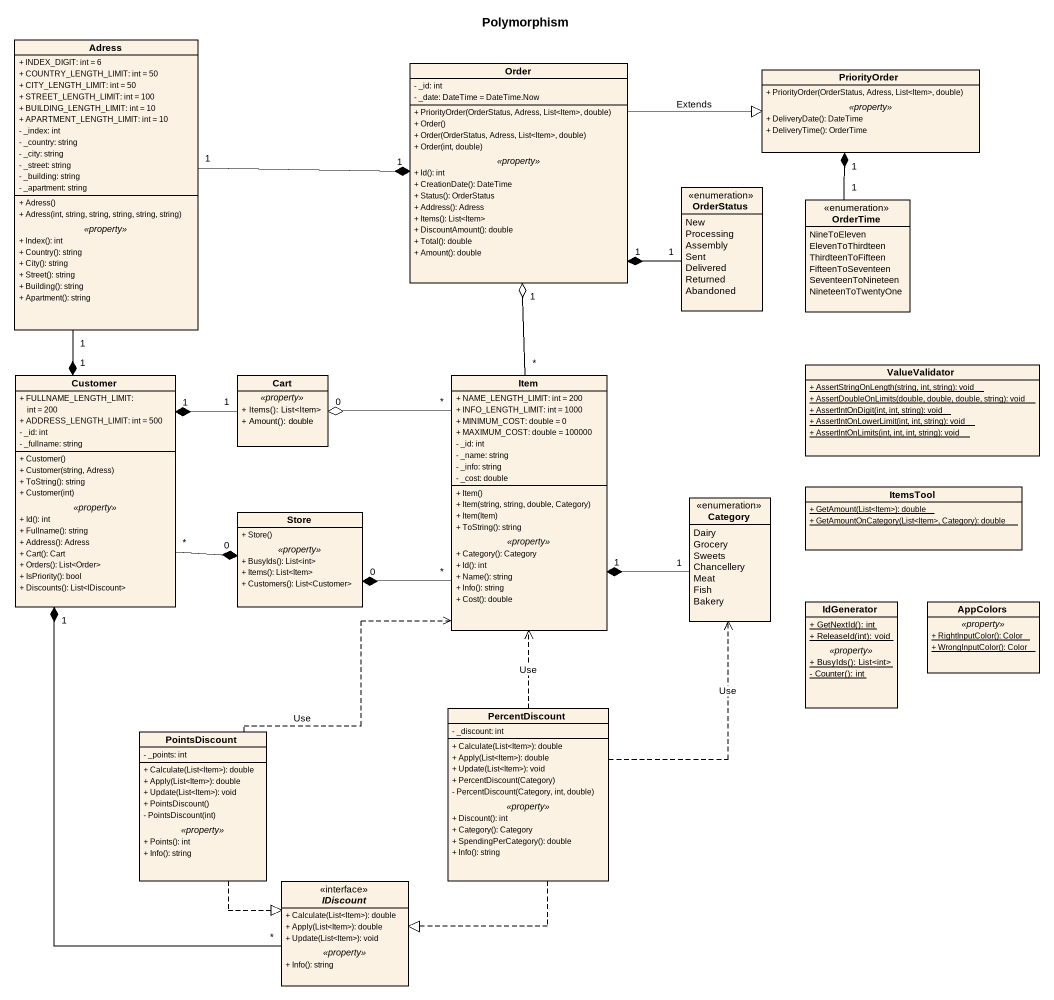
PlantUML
@startuml
title Polymorphism
hide circle
hide empty members
skinparam classAttributeIconSize 0
class Adress {
  + INDEX_DIGIT: int = 6
  + COUNTRY_LENGTH_LIMIT: int = 50
  + CITY_LENGTH_LIMIT: int = 50
  + STREET_LENGTH_LIMIT: int = 100
  + BUILDING_LENGTH_LIMIT: int = 10
  + APARTMENT_LENGTH_LIMIT: int = 10
  - _index: int
  - _country: string
  - _city: string
  - _street: string
  - _building: string
  - _apartment: string
  --
  + Adress()
  + Adress(int, string, string, string, string, string)
  .. <<property>> ..
  + Index(): int
  + Country(): string
  + City(): string
  + Street(): string
  + Building(): string
  + Apartment(): string
}
class Order {
  - _id: int
  - _date: DateTime = DateTime.Now
  --
  + PriorityOrder(OrderStatus, Adress, List<Item>, double)
  + Order()
  + Order(OrderStatus, Adress, List<Item>, double)
  + Order(int, double)
  .. <<property>> ..
  + Id(): int
  + CreationDate(): DateTime
  + Status(): OrderStatus
  + Address(): Adress
  + Items(): List<Item>
  + DiscountAmount(): double
  + Total(): double
  + Amount(): double
}
class PriorityOrder {
  + PriorityOrder(OrderStatus, Adress, List<Item>, double)
  .. <<property>> ..
  + DeliveryDate(): DateTime
  + DeliveryTime(): OrderTime
}
enum OrderStatus {
  New
  Processing
  Assembly
  Sent
  Delivered
  Returned
  Abandoned
}
enum OrderTime {
  NineToEleven
  ElevenToThirdteen
  ThirdteenToFifteen
  FifteenToSeventeen
  SeventeenToNineteen
  NineteenToTwentyOne
}
class Customer {
  + FULLNAME_LENGTH_LIMIT: int = 200
  + ADDRESS_LENGTH_LIMIT: int = 500
  - _id: int
  - _fullname: string
  --
  + Customer()
  + Customer(string, Adress)
  + ToString(): string
  + Customer(int)
  .. <<property>> ..
  + Id(): int
  + Fullname(): string
  + Address(): Adress
  + Cart(): Cart
  + Orders(): List<Order>
  + IsPriority(): bool
  + Discounts(): List<IDiscount>
}
class Cart {
  .. <<property>> ..
  + Items(): List<Item>
  + Amount(): double
}
class Item {
  + NAME_LENGTH_LIMIT: int = 200
  + INFO_LENGTH_LIMIT: int = 1000
  + MINIMUM_COST: double = 0
  + MAXIMUM_COST: double = 100000
  - _id: int
  - _name: string
  - _info: string
  - _cost: double
  --
  + Item()
  + Item(string, string, double, Category)
  + Item(Item)
  + ToString(): string
  .. <<property>> ..
  + Category(): Category
  + Id(): int
  + Name(): string
  + Info(): string
  + Cost(): double
}
class ValueValidator {
  {static} + AssertStringOnLength(string, int, string): void
  {static} + AssertDoubleOnLimits(double, double, double, string): void
  {static} + AssertIntOnDigit(int, int, string): void
  {static} + AssertIntOnLowerLimit(int, int, string): void
  {static} + AssertIntOnLimits(int, int, int, string): void
}
enum Category {
  Dairy
  Grocery
  Sweets
  Chancellery
  Meat
  Fish
  Bakery
}
class ItemsTool {
  {static} + GetAmount(List<Item>): double
  {static} + GetAmountOnCategory(List<Item>, Category): double
}
class Store {
  + Store()
  .. <<property>> ..
  + BusyIds(): List<int>
  + Items(): List<Item>
  + Customers(): List<Customer>
}
class IdGenerator {
  {static} + GetNextId(): int
  {static} + ReleaseId(int): void
  .. <<property>> ..
  {static} + BusyIds(): List<int>
  {static} - Counter(): int
}
class AppColors {
  .. <<property>> ..
  {static} + RightInputColor(): Color
  {static} + WrongInputColor(): Color
}
class PointsDiscount {
  - _points: int
  --
  + Calculate(List<Item>): double
  + Apply(List<Item>): double
  + Update(List<Item>): void
  + PointsDiscount()
  - PointsDiscount(int)
  .. <<property>> ..
  + Points(): int
  + Info(): string
}
class PercentDiscount {
  - _discount: int
  --
  + Calculate(List<Item>): double
  + Apply(List<Item>): double
  + Update(List<Item>): void
  + PercentDiscount(Category)
  - PercentDiscount(Category, int, double)
  .. <<property>> ..
  + Discount(): int
  + Category(): Category
  + SpendingPerCategory(): double
  + Info(): string
}
interface IDiscount {
  + Calculate(List<Item>): double
  + Apply(List<Item>): double
  + Update(List<Item>): void
  .. <<property>> ..
  + Info(): string
}
Adress "1" -right-* "1" Order
Adress "1" --* "1" Customer
Order -right-|> PriorityOrder : Extends
OrderStatus "1" -left-* "1" Order
OrderTime "1" -up-* "1" PriorityOrder
Customer "*" -right-* "0" Store
Cart "1" -left-* "1" Customer
Item "*" -up-o "1" Order
Item "*" -left-o "0" Cart
Item "*" -left-* "0" Store
Category "1" -left-* "1" Item
PointsDiscount .up.> Item : Use
PointsDiscount ..|> IDiscount
PercentDiscount .up.> Item : Use
PercentDiscount .up.> Category : Use
PercentDiscount ..|> IDiscount
IDiscount "*" -up-* "1" Customer
@enduml
